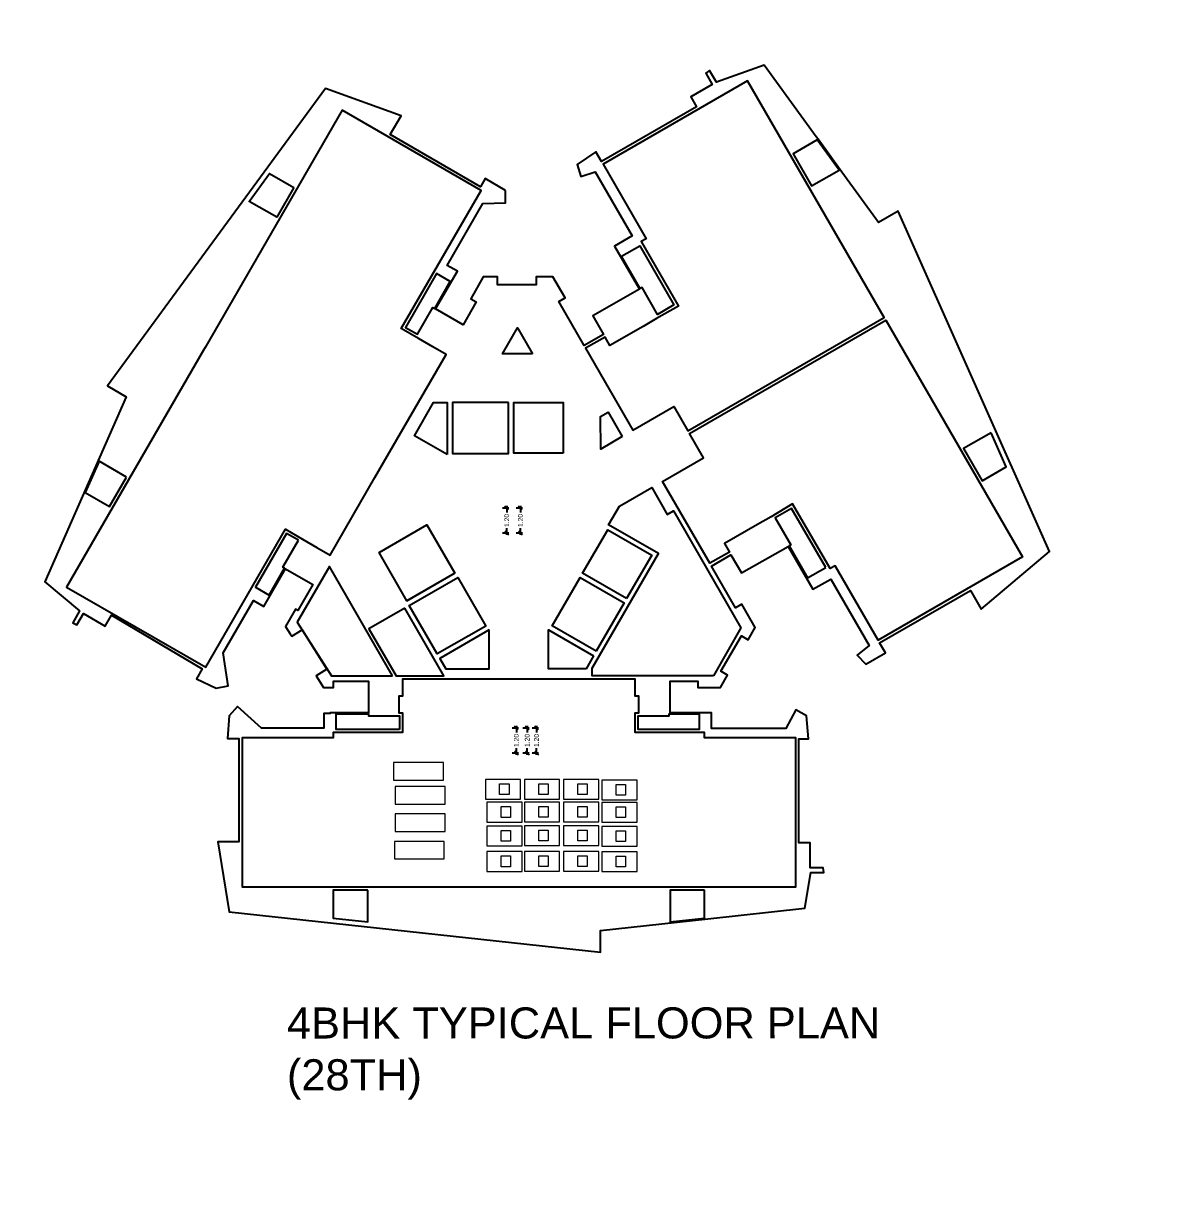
# Model space of a CAD drawing. Header units: metres. Extents: x 256329 to 886268, y -249371 to 355.
# Drawn here: x 287231.2 to 287286.3, y -1141.5 to -1085 of the extents above; entities that cross this region are included whole.
import ezdxf

# ---------------------------------------------------------------- set-up
doc = ezdxf.new("R2010")
doc.units = ezdxf.units.M
doc.header["$MEASUREMENT"] = 0
doc.header["$PDMODE"] = 35
doc.layers.get('0').update_dxf_attribs({"lineweight": 18})
doc.layers.get('Defpoints').update_dxf_attribs({"lineweight": 20})
doc.layers.add('A_TEXT', color=4, linetype='Continuous', lineweight=0, transparency=0.3)
for name, color, linetype, lineweight in [('BLK_2_FLR_33_BATH', 7, 'Continuous', 0), ('BLK_2_FLR_33_EXIT_WIDTH_DOOR', 7, 'Continuous', 0), ('BLK_2_FLR_33_LIFT_1', 1, 'Continuous', 0), ('BLK_2_FLR_33_LIFT_2', 1, 'Continuous', 0), ('BLK_2_FLR_33_LIFT_3', 1, 'Continuous', 0), ('BLK_2_FLR_33_LIFT_4', 7, 'Continuous', 0), ('BLK_2_FLR_33_LIFT_5', 1, 'Continuous', 0), ('BLK_2_FLR_33_LIFT_6', 1, 'Continuous', 0), ('BLK_2_FLR_33_UNITFA', 7, 'Continuous', 0)]:
    doc.layers.add(name, color=color, linetype=linetype, lineweight=lineweight)
for name, color, linetype in [('BLK_2_FLR_33_BLT_UP_AREA', 25, 'Continuous'), ('BLK_2_FLR_33_BLT_UP_AREA_DEDUCT', 25, 'Continuous'), ('BLK_2_FLR_33_CARPET_AREA', 25, 'Continuous'), ('BLK_2_FLR_33_FAR_AREA_DEDUCT', 7, 'Continuous'), ('BLK_2_FLR_33_WATER_CLOSET', 2, 'Continuous')]:
    doc.layers.add(name, color=color, linetype=linetype)
doc.layers.add('BLK_2_FLR_33_EXIT_WIDTH_STAIR', color=7, linetype='Continuous', plot=False)
doc.styles.add('Arial', font='arial.ttf')
doc.styles.get("Standard").update_dxf_attribs({"font": 'arial.ttf'})
doc.dimstyles.new('METRIC DIM', dxfattribs={"dimtxt": 0.23, "dimasz": 0.18, "dimexe": 0.1, "dimexo": 0.1, "dimgap": 0.09, "dimtad": 0, "dimzin": 0, "dimdsep": 46, "dimtxsty": 'Standard', "dimblk": 'OBLIQUE', "dimcen": 0, "dimdle": 0.1, "dimclrd": 147, "dimclre": 147, "dimclrt": 7, "dimadec": 0, "dimazin": 0, "dimtfac": 1, "dimtofl": 0, "dimtmove": 0, "dimatfit": 2, "dimfxl": 0.125, "dimtolj": 1, "dimtzin": 0, "dimarcsym": 0})

# ---------------------------------------------------------------- blocks, each defined once
blk = doc.blocks.new('_Oblique')
at = {"color": 0, "linetype": 'ByBlock', "lineweight": -2}
blk.add_line((-0.5, -0.5), (0.5, 0.5), dxfattribs=at)
blk = doc.blocks.new('*D1641')
at = {"layer": 'BLK_2_FLR_33_EXIT_WIDTH_DOOR', "color": 147, "lineweight": -2, "transparency": 16777216}
for p, q in [((287254.751624, -1119.061136), (287255.058688, -1119.061136)), ((287254.958688, -1118.961136), (287254.958688, -1119.284436)), ((287254.751624, -1120.262736), (287255.058688, -1120.262736)), ((287254.958688, -1120.362736), (287254.958688, -1120.039436))]:
    blk.add_line(p, q, dxfattribs=at)
at = {"layer": 'Defpoints', "color": 0, "transparency": 16777216}
for p in [(287254.651624, -1119.061136), (287254.651624, -1120.262736), (287254.958688, -1120.262736)]:
    blk.add_point(p, dxfattribs=at)
at = {"layer": 'BLK_2_FLR_33_EXIT_WIDTH_DOOR', "color": 147, "lineweight": -2, "transparency": 16777216, "xscale": 0.18, "yscale": 0.18, "zscale": 0.18}
for p, rotation in [((287254.958688, -1119.061136), 90), ((287254.958688, -1120.262736), 270)]:
    blk.add_blockref('_Oblique', p, dxfattribs=dict(at, rotation=rotation))
at = {"layer": 'BLK_2_FLR_33_EXIT_WIDTH_DOOR', "color": 7, "transparency": 16777216, "insert": (287254.958688, -1119.661936), "char_height": 0.23, "attachment_point": 5, "rotation": 90}
blk.add_mtext('\\A1;1.20', dxfattribs=at)
blk = doc.blocks.new('*D1642')
at = {"layer": 'BLK_2_FLR_33_EXIT_WIDTH_DOOR', "color": 147, "lineweight": -2, "transparency": 16777216}
for p, q in [((287255.272192, -1119.061136), (287255.579255, -1119.061136)), ((287255.479255, -1118.961136), (287255.479255, -1119.284436)), ((287255.272192, -1120.262736), (287255.579255, -1120.262736)), ((287255.479255, -1120.362736), (287255.479255, -1120.039436))]:
    blk.add_line(p, q, dxfattribs=at)
at = {"layer": 'Defpoints', "color": 0, "transparency": 16777216}
for p in [(287255.172192, -1119.061136), (287255.172192, -1120.262736), (287255.479255, -1120.262736)]:
    blk.add_point(p, dxfattribs=at)
at = {"layer": 'BLK_2_FLR_33_EXIT_WIDTH_DOOR', "color": 147, "lineweight": -2, "transparency": 16777216, "xscale": 0.18, "yscale": 0.18, "zscale": 0.18}
for p, rotation in [((287255.479255, -1119.061136), 90), ((287255.479255, -1120.262736), 270)]:
    blk.add_blockref('_Oblique', p, dxfattribs=dict(at, rotation=rotation))
at = {"layer": 'BLK_2_FLR_33_EXIT_WIDTH_DOOR', "color": 7, "transparency": 16777216, "insert": (287255.479255, -1119.661936), "char_height": 0.23, "attachment_point": 5, "rotation": 90}
blk.add_mtext('\\A1;1.20', dxfattribs=at)
blk = doc.blocks.new('*D1643')
at = {"layer": 'BLK_2_FLR_33_EXIT_WIDTH_DOOR', "color": 147, "lineweight": -2, "transparency": 16777216}
for p, q in [((287255.722571, -1119.061136), (287256.029634, -1119.061136)), ((287255.929634, -1118.961136), (287255.929634, -1119.284436)), ((287255.722571, -1120.262736), (287256.029634, -1120.262736)), ((287255.929634, -1120.362736), (287255.929634, -1120.039436))]:
    blk.add_line(p, q, dxfattribs=at)
at = {"layer": 'Defpoints', "color": 0, "transparency": 16777216}
for p in [(287255.622571, -1119.061136), (287255.622571, -1120.262736), (287255.929634, -1120.262736)]:
    blk.add_point(p, dxfattribs=at)
at = {"layer": 'BLK_2_FLR_33_EXIT_WIDTH_DOOR', "color": 147, "lineweight": -2, "transparency": 16777216, "xscale": 0.18, "yscale": 0.18, "zscale": 0.18}
for p, rotation in [((287255.929634, -1119.061136), 90), ((287255.929634, -1120.262736), 270)]:
    blk.add_blockref('_Oblique', p, dxfattribs=dict(at, rotation=rotation))
at = {"layer": 'BLK_2_FLR_33_EXIT_WIDTH_DOOR', "color": 7, "transparency": 16777216, "insert": (287255.929634, -1119.661936), "char_height": 0.23, "attachment_point": 5, "rotation": 90}
blk.add_mtext('\\A1;1.20', dxfattribs=at)
blk = doc.blocks.new('*D1644')
at = {"layer": 'BLK_2_FLR_33_EXIT_WIDTH_STAIR', "color": 147, "lineweight": -2, "transparency": 16777216}
for p, q in [((287254.946966, -1108.435819), (287255.254029, -1108.435819)), ((287255.154029, -1108.335819), (287255.154029, -1108.659119)), ((287254.946966, -1109.637419), (287255.254029, -1109.637419)), ((287255.154029, -1109.737419), (287255.154029, -1109.414119))]:
    blk.add_line(p, q, dxfattribs=at)
at = {"layer": 'Defpoints', "color": 0, "transparency": 16777216}
for p in [(287254.846966, -1108.435819), (287254.846966, -1109.637419), (287255.154029, -1109.637419)]:
    blk.add_point(p, dxfattribs=at)
at = {"layer": 'BLK_2_FLR_33_EXIT_WIDTH_STAIR', "color": 147, "lineweight": -2, "transparency": 16777216, "xscale": 0.18, "yscale": 0.18, "zscale": 0.18}
for p, rotation in [((287255.154029, -1108.435819), 90), ((287255.154029, -1109.637419), 270)]:
    blk.add_blockref('_Oblique', p, dxfattribs=dict(at, rotation=rotation))
at = {"layer": 'BLK_2_FLR_33_EXIT_WIDTH_STAIR', "color": 7, "transparency": 16777216, "insert": (287255.154029, -1109.036619), "char_height": 0.23, "attachment_point": 5, "rotation": 90}
blk.add_mtext('\\A1;1.20', dxfattribs=at)
blk = doc.blocks.new('*D1645')
at = {"layer": 'BLK_2_FLR_33_EXIT_WIDTH_STAIR', "color": 147, "lineweight": -2, "transparency": 16777216}
for p, q in [((287254.286021, -1108.435819), (287254.593084, -1108.435819)), ((287254.493084, -1108.335819), (287254.493084, -1108.659119)), ((287254.286021, -1109.637419), (287254.593084, -1109.637419)), ((287254.493084, -1109.737419), (287254.493084, -1109.414119))]:
    blk.add_line(p, q, dxfattribs=at)
at = {"layer": 'Defpoints', "color": 0, "transparency": 16777216}
for p in [(287254.186021, -1108.435819), (287254.186021, -1109.637419), (287254.493084, -1109.637419)]:
    blk.add_point(p, dxfattribs=at)
at = {"layer": 'BLK_2_FLR_33_EXIT_WIDTH_STAIR', "color": 147, "lineweight": -2, "transparency": 16777216, "xscale": 0.18, "yscale": 0.18, "zscale": 0.18}
for p, rotation in [((287254.493084, -1108.435819), 90), ((287254.493084, -1109.637419), 270)]:
    blk.add_blockref('_Oblique', p, dxfattribs=dict(at, rotation=rotation))
at = {"layer": 'BLK_2_FLR_33_EXIT_WIDTH_STAIR', "color": 7, "transparency": 16777216, "insert": (287254.493084, -1109.036619), "char_height": 0.23, "attachment_point": 5, "rotation": 90}
blk.add_mtext('\\A1;1.20', dxfattribs=at)

msp = doc.modelspace()

# ---------------------------------------------------------------- linework, layer by layer
at = {"layer": 'BLK_2_FLR_33_BATH', "color": 3, "linetype": 'ByBlock', "lineweight": 9}
for points in [[(287253.460536, -1122.50532), (287255.162336, -1122.50532), (287255.162336, -1121.551484), (287253.460536, -1121.551484)], [(287255.343939, -1122.50532), (287257.045739, -1122.50532), (287257.045739, -1121.551484), (287255.343939, -1121.551484)], [(287257.227341, -1122.50532), (287258.929141, -1122.50532), (287258.929141, -1121.551484), (287257.227341, -1121.551484)], [(287259.085235, -1122.53075), (287260.787035, -1122.53075), (287260.787035, -1121.576914), (287259.085235, -1121.576914)], [(287253.536991, -1123.603906), (287255.238791, -1123.603906), (287255.238791, -1122.65007), (287253.536991, -1122.65007)], [(287255.343939, -1123.59119), (287257.045739, -1123.59119), (287257.045739, -1122.637353), (287255.343939, -1122.637353)], [(287257.227341, -1123.59119), (287258.929141, -1123.59119), (287258.929141, -1122.637353), (287257.227341, -1122.637353)], [(287259.085235, -1123.61662), (287260.787035, -1123.61662), (287260.787035, -1122.662784), (287259.085235, -1122.662784)], [(287253.536991, -1124.753511), (287255.238791, -1124.753511), (287255.238791, -1123.799675), (287253.536991, -1123.799675)], [(287255.343939, -1124.740795), (287257.045739, -1124.740795), (287257.045739, -1123.786959), (287255.343939, -1123.786959)], [(287257.227341, -1124.740795), (287258.929141, -1124.740795), (287258.929141, -1123.786959), (287257.227341, -1123.786959)], [(287259.085235, -1124.766225), (287260.787035, -1124.766225), (287260.787035, -1123.812389), (287259.085235, -1123.812389)], [(287253.536991, -1125.985737), (287255.238791, -1125.985737), (287255.238791, -1125.031901), (287253.536991, -1125.031901)], [(287255.343939, -1125.973021), (287257.045739, -1125.973021), (287257.045739, -1125.019185), (287255.343939, -1125.019185)], [(287257.227341, -1125.973021), (287258.929141, -1125.973021), (287258.929141, -1125.019185), (287257.227341, -1125.019185)], [(287259.085235, -1125.998451), (287260.787035, -1125.998451), (287260.787035, -1125.044615), (287259.085235, -1125.044615)]]:
    msp.add_lwpolyline(points, close=True, dxfattribs=at)
at = {"layer": 'BLK_2_FLR_33_BLT_UP_AREA', "color": 14, "elevation": 0.085282}
msp.add_lwpolyline([(287254.439118, -1093.097585), (287253.455351, -1092.529461), (287253.230622, -1092.918666), (287248.870604, -1090.400909), (287249.389181, -1089.501411), (287245.744903, -1088.174077), (287235.217459, -1102.540235), (287236.128507, -1103.066292), (287232.195374, -1111.998074), (287233.869897, -1113.411437), (287233.54323, -1113.986831), (287233.746249, -1114.085502), (287234.065462, -1113.535391), (287235.10568, -1114.136985), (287235.407742, -1113.614647), (287239.784282, -1116.205189), (287239.509412, -1116.681151), (287240.461525, -1117.139781), (287241.04969, -1117.021292), (287240.805986, -1115.437866), (287242.270667, -1112.902715), (287242.766263, -1113.188971), (287243.81498, -1111.372541), (287245.137489, -1112.136093), (287244.413609, -1113.393347), (287244.293535, -1113.324122), (287243.810252, -1114.162002), (287244.033988, -1114.509537), (287244.115098, -1114.634208), (287244.623493, -1114.320554), (287245.799603, -1116.228924), (287245.293033, -1116.550493), (287245.652575, -1117.107747), (287246.126989, -1117.107746), (287246.126989, -1116.798858), (287247.816962, -1116.798858), (287247.817092, -1118.331199), (287245.962638, -1118.331197), (287245.962638, -1118.359369), (287245.662509, -1118.35939), (287245.662537, -1119.069729), (287242.648958, -1119.069848), (287241.490002, -1118.025469), (287241.086948, -1118.469918), (287241.01062, -1119.569112), (287241.562637, -1119.569175), (287241.562718, -1124.555559), (287240.543197, -1124.555489), (287241.096484, -1127.948594), (287259.021154, -1129.889899), (287259.021157, -1128.834655), (287264.193988, -1128.277354), (287268.880753, -1127.769233), (287269.173761, -1126.040682), (287269.79168, -1126.04083), (287269.77049, -1125.81076), (287269.145311, -1125.81065), (287269.144654, -1124.610792), (287268.593988, -1124.610793), (287268.593989, -1119.589638), (287269.053894, -1119.59038), (287268.967837, -1118.482029), (287268.448183, -1118.182097), (287267.960913, -1119.082357), (287264.375578, -1119.082847), (287264.375545, -1118.332801), (287262.373712, -1118.332173), (287262.373328, -1116.796281), (287263.710449, -1116.797083), (287263.710272, -1117.10323), (287264.810399, -1117.103395), (287265.154784, -1116.506957), (287264.830453, -1116.319682), (287265.81849, -1114.617483), (287266.142847, -1114.803231), (287266.484705, -1114.211742), (287265.83719, -1113.088251), (287265.533949, -1113.263022), (287264.376011, -1111.240912), (287265.312499, -1110.697566), (287265.817339, -1111.571104), (287268.075881, -1110.289718), (287269.272021, -1112.363507), (287270.129372, -1111.868006), (287271.988517, -1115.074097), (287271.404288, -1115.53891), (287271.819768, -1115.978418), (287272.768634, -1115.430032), (287272.491373, -1114.950291), (287276.875941, -1112.414966), (287277.397259, -1113.317007), (287280.684884, -1110.533049), (287273.383, -1094.108685), (287272.444454, -1094.651085), (287270.66878, -1092.21234), (287269.517074, -1090.628342), (287269.428597, -1090.510313), (287266.916186, -1087.058456), (287264.616286, -1087.876687), (287264.284665, -1087.302768), (287264.093946, -1087.430969), (287264.410163, -1087.982397), (287263.371196, -1088.582853), (287263.646349, -1089.058936), (287259.063514, -1091.70752), (287258.788127, -1091.239133), (287257.890594, -1091.842438), (287258.073811, -1092.43217), (287258.767847, -1092.207255), (287260.551473, -1095.29351), (287259.693411, -1095.789406), (287260.895426, -1097.865182), (287258.645752, -1099.161918), (287259.160858, -1100.05322), (287258.225725, -1100.582865), (287257.003428, -1098.461871), (287257.30667, -1098.287101), (287256.723834, -1097.275834), (287255.908371, -1097.277187), (287255.908153, -1097.652065), (287254.049696, -1097.652098), (287254.049696, -1097.277071), (287253.360966, -1097.27584), (287252.751288, -1098.332787), (287253.019387, -1098.487528), (287252.383656, -1099.588643), (287251.059388, -1098.824074), (287252.110213, -1097.003952), (287251.613727, -1096.718002), (287253.3407, -1093.728232), (287254.437534, -1093.698123)], close=True, dxfattribs=at)
at = {"layer": 'BLK_2_FLR_33_BLT_UP_AREA_DEDUCT', "color": 14}
for points, elevation in [([(287269.475427, -1090.659662), (287268.311072, -1091.329403), (287269.209341, -1092.883701), (287270.536009, -1092.116208)], 0.085282), ([(287244.211095, -1092.964963), (287243.386642, -1094.39421), (287242.05978, -1093.628144), (287243.040859, -1092.289324)], 0.085282), ([(287260.038339, -1096.283055), (287260.914778, -1095.776531), (287262.56388, -1098.630014), (287261.774849, -1099.086015), (287261.023972, -1097.786753), (287260.936961, -1097.837067)], 0.085282), ([(287251.766722, -1097.498906), (287251.108712, -1097.119212), (287249.608145, -1099.718261), (287250.179478, -1100.048121), (287250.929909, -1098.749311), (287251.016091, -1098.799067)], 0.085282), ([(287255.73777, -1100.997475), (287254.284187, -1100.997839), (287255.010768, -1099.738657)], 0.085282), ([(287251.622724, -1105.859792), (287250.03653, -1104.950601), (287250.962083, -1103.348808), (287251.622511, -1103.348643)], 0.085282), ([(287254.572511, -1103.347905), (287251.872511, -1103.347345), (287251.873124, -1105.79858), (287254.573124, -1105.797904)], 0.085282), ([(287257.223124, -1105.797242), (287254.826807, -1105.797242), (287254.826807, -1103.347841), (287257.223124, -1103.347841)], 0.085282), ([(287260.067088, -1104.988755), (287259.025468, -1105.590358), (287259.023965, -1104.02016), (287259.392101, -1103.807988)], 0.085282), ([(287277.868413, -1104.803659), (287276.54299, -1105.568891), (287277.43934, -1107.124285), (287278.602173, -1106.452418)], 0.085282), ([(287236.141858, -1106.94252), (287234.815027, -1106.1764), (287234.145827, -1107.696097), (287235.312057, -1108.368607)], 0.085282), ([(287251.991338, -1111.588283), (287249.671068, -1112.92677), (287248.329205, -1110.584773), (287250.638893, -1109.251426)], 0.085282), ([(287244.434733, -1109.998292), (287243.863385, -1109.668428), (287242.363375, -1112.266551), (287243.021225, -1112.646524), (287243.770906, -1111.347066), (287243.684729, -1111.297349)], 0.085282), ([(287260.277295, -1112.804959), (287258.155638, -1111.581247), (287259.365812, -1109.485566), (287261.488106, -1110.709645)], 0.085282), ([(287248.978968, -1116.548858), (287245.929134, -1111.269348), (287244.38027, -1113.951107), (287246.03524, -1116.548858)], 0.085282), ([(287253.475783, -1114.137605), (287251.137448, -1115.48749), (287249.787563, -1113.149155), (287252.125898, -1111.79927)], 0.085282), ([(287258.802833, -1115.358811), (287256.680485, -1114.13606), (287258.030629, -1111.797749), (287260.152923, -1113.020594)], 0.085282), ([(287249.570774, -1113.273666), (287247.8388, -1114.273765), (287249.152514, -1116.548858), (287251.462052, -1116.548858)], 0.085282), ([(287253.649967, -1114.325719), (287251.262438, -1115.704003), (287251.548643, -1116.198813), (287253.649999, -1116.198776)], 0.085282), ([(287258.674455, -1115.581149), (287258.318693, -1116.197291), (287256.508444, -1116.198717), (287256.507963, -1114.324874)], 0.085282), ([(287249.317092, -1119.131185), (287246.262919, -1119.131186), (287246.264307, -1118.381798), (287247.817096, -1118.381666), (287247.817104, -1118.482174), (287249.317091, -1118.482176)], 0.085282), ([(287263.775482, -1118.381788), (287263.775566, -1119.131186), (287260.839535, -1119.131186), (287260.839535, -1118.481198), (287262.339522, -1118.481199), (287262.33953, -1118.381666)], 0.042641), ([(287247.782731, -1126.891877), (287246.113473, -1126.892576), (287246.112636, -1128.243301), (287247.784015, -1128.42425)], 0.085282), ([(287264.04399, -1126.892686), (287262.373896, -1126.892686), (287262.373896, -1128.424111), (287264.04399, -1128.243301)], 0.042641)]:
    msp.add_lwpolyline(points, close=True, dxfattribs=dict(at, elevation=elevation))
msp.add_lwpolyline([(287269.89293, -1111.311663), (287268.244377, -1108.459127), (287267.455346, -1108.915128), (287268.206223, -1110.214391), (287268.1192, -1110.264684), (287269.016896, -1111.817957)], close=True, dxfattribs=at)
at = {"layer": 'BLK_2_FLR_33_CARPET_AREA', "color": 14}
for points in [[(287263.238185, -1104.709633), (287272.709791, -1099.240383), (287266.110708, -1087.812323), (287259.139563, -1091.837796), (287261.214831, -1095.43174), (287260.973183, -1095.571279), (287262.778411, -1098.697498), (287261.721977, -1099.290346), (287261.072438, -1099.665421), (287259.472846, -1100.589101), (287259.237538, -1100.181605), (287258.298795, -1100.72368), (287260.585492, -1104.681053), (287262.562255, -1103.53957), (287263.237967, -1104.709759)], [(287263.313254, -1104.83958), (287272.782807, -1099.366777), (287279.386019, -1110.792451), (287272.416316, -1114.820419), (287270.339691, -1111.22726), (287270.098093, -1111.366885), (287268.291745, -1108.241313), (287267.250419, -1108.860313), (287266.601013, -1109.23562), (287265.001753, -1110.159874), (287265.237207, -1110.567286), (287264.298658, -1111.109698), (287262.012824, -1107.151826), (287263.989183, -1106.009643), (287263.313035, -1104.839706)]]:
    msp.add_lwpolyline(points, close=True, dxfattribs=at)
at = {"layer": 'BLK_2_FLR_33_CARPET_AREA', "color": 14, "elevation": 0.042641}
for points in [[(287239.856353, -1100.808107), (287233.246819, -1112.256934), (287239.95867, -1116.131662), (287243.80848, -1109.463519), (287244.639638, -1109.943384), (287244.639638, -1109.943384), (287245.332459, -1110.343384), (287245.332459, -1110.343384), (287245.965175, -1110.708703), (287248.12506, -1106.967679), (287248.12506, -1106.967679), (287248.720042, -1105.927174), (287248.720042, -1105.927174), (287248.720042, -1105.927174), (287251.559931, -1101.01832), (287250.927198, -1100.65303), (287250.927198, -1100.65303), (287250.234378, -1100.253029), (287250.234378, -1100.253029), (287249.403225, -1099.773155), (287253.253112, -1093.105057), (287246.54158, -1089.229776), (287239.931353, -1100.678203), (287239.931353, -1100.678203)], [(287255.153304, -1116.698418), (287255.153304, -1116.698418), (287255.153304, -1116.698418), (287249.467132, -1116.698446), (287249.467132, -1117.531195), (287249.282731, -1117.531199), (287249.282731, -1118.331199), (287249.467063, -1118.331196), (287249.467064, -1119.281196), (287246.112638, -1119.281185), (287246.112637, -1119.541267), (287241.712638, -1119.541267), (287241.712638, -1126.741323), (287254.773313, -1126.741312), (287254.923313, -1126.741312), (287268.443988, -1126.741323), (287268.443988, -1119.541267), (287264.043989, -1119.541267), (287264.043988, -1119.281185), (287260.689562, -1119.281196), (287260.689563, -1118.331196), (287260.873896, -1118.331199), (287260.873896, -1117.531199), (287260.689494, -1117.531195), (287260.689494, -1116.698446), (287256.353313, -1116.69845), (287256.353313, -1116.69845), (287255.153304, -1116.698418), (287255.153305, -1116.698473)]]:
    msp.add_lwpolyline(points, close=True, dxfattribs=at)
at = {"layer": 'BLK_2_FLR_33_FAR_AREA_DEDUCT', "color": 14, "elevation": 0.085282}
msp.add_lwpolyline([(287264.465231, -1116.545758), (287258.622944, -1116.54722), (287258.62286, -1116.170472), (287261.81958, -1110.635316), (287259.411279, -1109.246705), (287259.928236, -1108.355513), (287261.492676, -1107.453892), (287262.240222, -1108.749711), (287262.543463, -1108.57494), (287265.795957, -1114.218284)], close=True, dxfattribs=at)
at = {"layer": 'BLK_2_FLR_33_LIFT_1', "color": 1, "linetype": 'ByBlock', "lineweight": 9, "elevation": 0.085282}
msp.add_lwpolyline([(287254.573737, -1105.798579), (287251.873124, -1105.798579), (287251.873124, -1103.349254), (287254.573737, -1103.349254)], close=True, dxfattribs=at)
at = {"layer": 'BLK_2_FLR_33_LIFT_2', "color": 1, "linetype": 'ByBlock', "lineweight": 9, "elevation": 0.085282}
msp.add_lwpolyline([(287257.223124, -1105.79724), (287254.822511, -1105.79724), (287254.822511, -1103.347841), (287257.223124, -1103.347841)], close=True, dxfattribs=at)
at = {"layer": 'BLK_2_FLR_33_LIFT_3', "color": 1, "linetype": 'ByBlock', "lineweight": 9, "elevation": 0.202279}
msp.add_lwpolyline([(287259.359909, -1109.495572), (287261.487002, -1110.709008), (287260.277617, -1112.805825), (287258.144638, -1111.57422)], close=True, dxfattribs=at)
at = {"layer": 'BLK_2_FLR_33_LIFT_4', "color": 1, "linetype": 'ByBlock', "lineweight": 9, "elevation": 0.085282}
msp.add_lwpolyline([(287256.679649, -1114.133185), (287258.03161, -1111.796049), (287260.152923, -1113.021827), (287258.800962, -1115.358963)], close=True, dxfattribs=at)
at = {"layer": 'BLK_2_FLR_33_LIFT_5', "color": 1, "linetype": 'ByBlock', "lineweight": 9, "elevation": 0.085282}
msp.add_lwpolyline([(287249.787564, -1113.149154), (287252.125899, -1111.799269), (287253.475784, -1114.137604), (287251.137449, -1115.487489)], close=True, dxfattribs=at)
at = {"layer": 'BLK_2_FLR_33_LIFT_6', "color": 2, "linetype": 'ByBlock', "lineweight": 9, "elevation": 0.166737}
msp.add_lwpolyline([(287250.644006, -1109.248473), (287248.317802, -1110.591355), (287249.667687, -1112.92969), (287251.996451, -1111.58533)], close=True, dxfattribs=at)
at = {"layer": 'BLK_2_FLR_33_UNITFA', "color": 5}
for points in [[(287251.43598, -1120.72736), (287249.029897, -1120.72736), (287249.029897, -1121.578082), (287251.43598, -1121.578082)], [(287251.517232, -1121.885295), (287249.111149, -1121.885295), (287249.111149, -1122.736018), (287251.517232, -1122.736018)], [(287251.517232, -1123.207224), (287249.111149, -1123.207224), (287249.111149, -1124.057946), (287251.517232, -1124.057946)], [(287251.478104, -1124.536501), (287249.072021, -1124.536501), (287249.072021, -1125.387223), (287251.478104, -1125.387223)]]:
    msp.add_lwpolyline(points, close=True, dxfattribs=at)
at = {"layer": 'BLK_2_FLR_33_WATER_CLOSET', "color": 3, "linetype": 'ByBlock', "lineweight": 9}
for points in [[(287254.149343, -1121.763043), (287254.601941, -1121.763043), (287254.601941, -1122.279403), (287254.149343, -1122.279403)], [(287256.032745, -1121.763043), (287256.485344, -1121.763043), (287256.485344, -1122.279403), (287256.032745, -1122.279403)], [(287257.916148, -1121.763043), (287258.368746, -1121.763043), (287258.368746, -1122.279403), (287257.916148, -1122.279403)], [(287259.774041, -1121.788473), (287260.22664, -1121.788473), (287260.22664, -1122.304833), (287259.774041, -1122.304833)], [(287254.225798, -1122.861629), (287254.678396, -1122.861629), (287254.678396, -1123.377989), (287254.225798, -1123.377989)], [(287256.032745, -1122.848913), (287256.485344, -1122.848913), (287256.485344, -1123.365273), (287256.032745, -1123.365273)], [(287257.916148, -1122.848913), (287258.368746, -1122.848913), (287258.368746, -1123.365273), (287257.916148, -1123.365273)], [(287259.774041, -1122.874343), (287260.22664, -1122.874343), (287260.22664, -1123.390703), (287259.774041, -1123.390703)], [(287254.225798, -1124.011234), (287254.678396, -1124.011234), (287254.678396, -1124.527594), (287254.225798, -1124.527594)], [(287256.032745, -1123.998518), (287256.485344, -1123.998518), (287256.485344, -1124.514878), (287256.032745, -1124.514878)], [(287257.916148, -1123.998518), (287258.368746, -1123.998518), (287258.368746, -1124.514878), (287257.916148, -1124.514878)], [(287259.774041, -1124.023948), (287260.22664, -1124.023948), (287260.22664, -1124.540308), (287259.774041, -1124.540308)], [(287254.225798, -1125.24346), (287254.678396, -1125.24346), (287254.678396, -1125.75982), (287254.225798, -1125.75982)], [(287256.032745, -1125.230744), (287256.485344, -1125.230744), (287256.485344, -1125.747104), (287256.032745, -1125.747104)], [(287257.916148, -1125.230744), (287258.368746, -1125.230744), (287258.368746, -1125.747104), (287257.916148, -1125.747104)], [(287259.774041, -1125.256174), (287260.22664, -1125.256174), (287260.22664, -1125.772534), (287259.774041, -1125.772534)]]:
    msp.add_lwpolyline(points, close=True, dxfattribs=at)

# ---------------------------------------------------------------- texts
at = {"layer": 'A_TEXT', "lineweight": 0, "insert": (287243.879666, -1137.012543), "char_height": 1.5, "width": 49.030574, "attachment_point": 7, "rotation": 0.0179718, "style": 'Arial'}
msp.add_mtext('4BHK TYPICAL FLOOR PLAN\\P(28TH)', dxfattribs=at)

# ---------------------------------------------------------------- dimensions: what is measured, and where the dimension line sits
at = {"layer": 'BLK_2_FLR_33_EXIT_WIDTH_DOOR', "color": 1}
for base, p1, p2, picture, middle in [((287254.958688, -1120.262736), (287254.651624, -1119.061136), (287254.651624, -1120.262736), '*D1641', (287254.958688, -1119.661936)), ((287255.479255, -1120.262736), (287255.172192, -1119.061136), (287255.172192, -1120.262736), '*D1642', (287255.479255, -1119.661936)), ((287255.929634, -1120.262736), (287255.622571, -1119.061136), (287255.622571, -1120.262736), '*D1643', (287255.929634, -1119.661936))]:
    dim = msp.add_linear_dim(base=base, p1=p1, p2=p2, angle=90, dimstyle='METRIC DIM', override={"dimfxl": 0.18}, dxfattribs=at)
    dim.commit()
    dim.dimension.update_dxf_attribs({"geometry": picture, "text_midpoint": middle})
at = {"layer": 'BLK_2_FLR_33_EXIT_WIDTH_STAIR', "color": 7}
for base, p1, p2, picture, middle in [((287254.493084, -1109.637419), (287254.186021, -1108.435819), (287254.186021, -1109.637419), '*D1645', (287254.493084, -1109.036619)), ((287255.154029, -1109.637419), (287254.846966, -1108.435819), (287254.846966, -1109.637419), '*D1644', (287255.154029, -1109.036619))]:
    dim = msp.add_linear_dim(base=base, p1=p1, p2=p2, angle=90, dimstyle='METRIC DIM', override={"dimfxl": 0.18}, dxfattribs=at)
    dim.commit()
    dim.dimension.update_dxf_attribs({"geometry": picture, "text_midpoint": middle})

doc.saveas('drawing.dxf')
